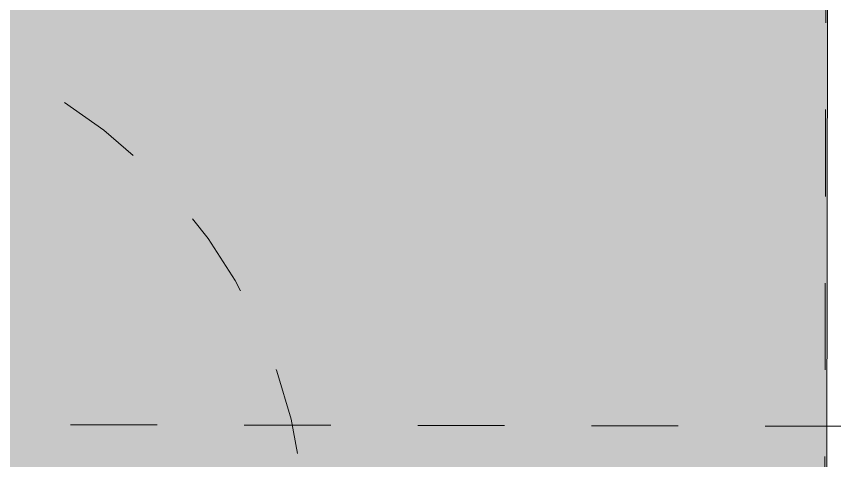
# Model space of a CAD drawing. Header units: metres. Extents: x -354 to -91, y 3 to 562.
# Drawn here: x -239.185 to -238.242, y 508.579 to 509.091 of the extents above; entities that cross this region are included whole.
import ezdxf

# ---------------------------------------------------------------- set-up
doc = ezdxf.new("R2010")
doc.units = ezdxf.units.M
doc.linetypes.add('JacobsDash', pattern=[0.0045, 0.003, -0.0015])
doc.linetypes.add('JacobsGridLine', pattern=[0.0145, 0.01, -0.001, 0.0025, -0.001])
for name, color, linetype, lineweight in [('A-DETL', 7, 'Continuous', 13), ('S-BEAM', 7, 'Continuous', 40), ('S-BEAM-HDLN', 7, 'JacobsDash', 15), ('S-FNDN-HDLN', 7, 'JacobsDash', 15), ('S-GRID', 7, 'Continuous', 9)]:
    doc.layers.add(name, color=color, linetype=linetype, lineweight=lineweight)

# ---------------------------------------------------------------- blocks, each defined once
blk = doc.blocks.new('01_SFO_FRP_Pile_CastInPlace_CS_BR08 - CAST-IN-PLACE PILE - 1200-8660909-DRG-2873034 - CONSTRUCTION SEQUENCE STAGE A8')
at = {"layer": 'S-FNDN-HDLN'}
blk.add_arc((0, 0), 0.6, 90, 270, dxfattribs=at)

msp = doc.modelspace()

# ---------------------------------------------------------------- hatches: boundary and pattern name
at = {"layer": 'S-BEAM', "lineweight": 5, "true_color": 0xc0c0c0}
msp.add_hatch(color=9, dxfattribs=at).paths.add_polyline_path([(-238.2532, 507.68328), (-238.25051, 509.12327), (-252.26357, 509.14943), (-252.26483, 507.70944), (-238.78173, 507.68426)])

# ---------------------------------------------------------------- linework, layer by layer
at = {"layer": 'A-DETL', "color": 7, "lineweight": 9, "true_color": 0xffffff}
msp.add_line((-238.25051, 509.12327), (-238.2532, 507.68328), dxfattribs=at)
at = {"layer": 'S-BEAM-HDLN'}
msp.add_line((-238.25538, 507.68328), (-238.25269, 509.12328), dxfattribs=at)
at = {"layer": 'S-GRID', "linetype": 'JacobsGridLine', "lineweight": 18}
msp.add_line((-269.52261, 508.67665), (-227.47222, 508.59815), dxfattribs=at)

# ---------------------------------------------------------------- block references
at = {"layer": 'S-FNDN-HDLN', "rotation": 165.1169444444439}
msp.add_blockref('01_SFO_FRP_Pile_CastInPlace_CS_BR08 - CAST-IN-PLACE PILE - 1200-8660909-DRG-2873034 - CONSTRUCTION SEQUENCE STAGE A8', (-239.45197, 508.48533), dxfattribs=at)

doc.saveas('drawing.dxf')
